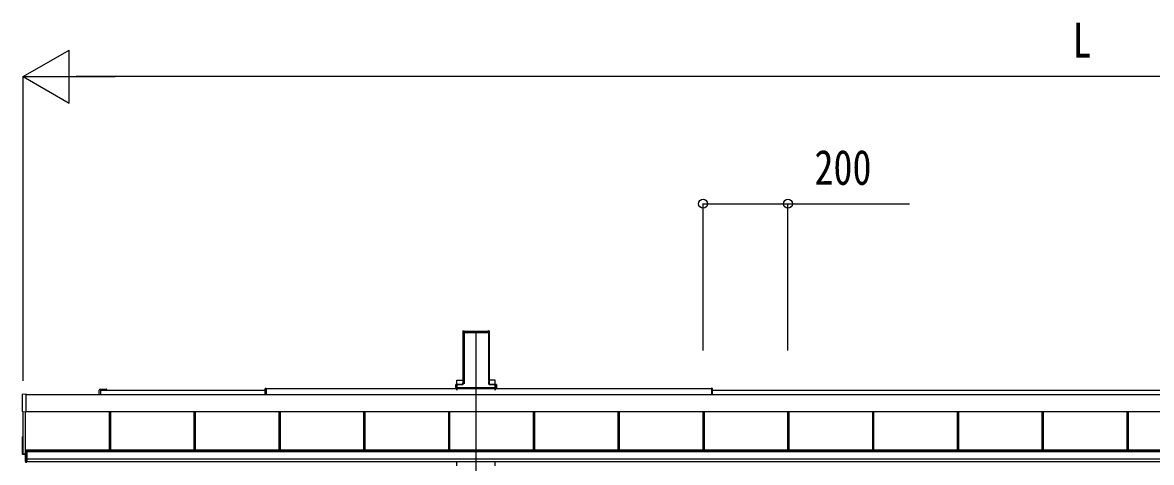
# Model space of a CAD drawing. Units: millimetres, scale not verified. Extents: x -10512 to 10512, y -7425 to 7425.
# Drawn here: x -3514 to -852, y -1148 to -111 of the extents above; entities that cross this region are included whole.
import ezdxf
from ezdxf.enums import TextEntityAlignment as Align

# ---------------------------------------------------------------- set-up
doc = ezdxf.new("R2010")
doc.units = ezdxf.units.MM
doc.header["$LTSCALE"] = 30
for name, color, linetype in [('0-4_YKK_12', 2, 'Continuous'), ('0-5_YKK_A1', 4, 'Continuous'), ('0-6_YKK_D', 6, 'Continuous')]:
    doc.layers.add(name, color=color, linetype=linetype)
doc.styles.add('ＭＳ ゴシック', font='')
doc.styles.get('ＭＳ ゴシック').set_extended_font_data('MS Gothic')

msp = doc.modelspace()

# ---------------------------------------------------------------- linework, layer by layer
at = {"layer": '0-4_YKK_12'}
msp.add_line((-2444.42, -4395.91), (-2444.42, -838.77), dxfattribs=at)
at = {"layer": '0-5_YKK_A1'}
for p, q in [((-2475.67, -844.12), (-2475.67, -960.79)), ((-2475.31, -838.27), (-2475.65, -843.77)), ((-2474.87, -838.73), (-2475.31, -838.27)), ((-2474.81, -837.8), (-2472.77, -837.8)), ((-2474.81, -837.8), (-2474.37, -838.27)), ((-2474.79, -954.74), (-2474.79, -839.62)), ((-2474.29, -839.29), (-2474.29, -954.42)), ((-2472.46, -838.13), (-2472.77, -837.8)), ((-2472.46, -838.13), (-2416.38, -838.13)), ((-2471.92, -841.27), (-2416.92, -841.27)), ((-2471.92, -962.63), (-2471.92, -841.27)), ((-2416.38, -838.13), (-2416.07, -837.8)), ((-2416.07, -837.8), (-2414.03, -837.8)), ((-2414.54, -954.42), (-2414.54, -839.29)), ((-2414.47, -838.27), (-2414.03, -837.8)), ((-2414.05, -839.62), (-2414.05, -954.74)), ((-2413.53, -838.27), (-2413.97, -838.73)), ((-2413.53, -838.27), (-2413.18, -843.77)), ((-2413.17, -844.12), (-2413.17, -960.79)), ((-2489.62, -954.36), (-2475.67, -954.36)), ((-2489.62, -963.69), (-2489.62, -954.36)), ((-2475.26, -963.31), (-2474.88, -957.22)), ((-2474.38, -957.25), (-2474.76, -963.34)), ((-2414.08, -963.34), (-2414.45, -957.25)), ((-2413.96, -957.22), (-2413.58, -963.31)), ((-2399.22, -954.36), (-2413.17, -954.36)), ((-2399.22, -963.69), (-2399.22, -954.36)), ((-3332.92, -987.69), (-3332.92, -977.72)), ((-3330.42, -975.22), (-3322.88, -975.22)), ((-3330.42, -977.72), (-2941.88, -977.72)), ((-3330.42, -978.02), (-3330.42, -987.69)), ((-3316.67, -977.72), (-3330.12, -977.72)), ((-3321.96, -975.22), (-3316.67, -975.22)), ((-2941.88, -987.71), (-2941.88, -974.21)), ((-2939.38, -973.61), (-1889.38, -973.61)), ((-2939.38, -973.61), (-2939.38, -987.71)), ((-2492.29, -971.54), (-2492.29, -972.04)), ((-2492.29, -972.04), (-2491.82, -972.04)), ((-2491.82, -971.54), (-2491.82, -964.66)), ((-2489.83, -971.54), (-2491.82, -971.54)), ((-2491.82, -971.54), (-2491.82, -972.04)), ((-2489.83, -972.04), (-2491.82, -972.04)), ((-2491.79, -963.69), (-2476.78, -963.69)), ((-2489.83, -964.75), (-2489.83, -971.54)), ((-2476.25, -964.75), (-2489.83, -964.75)), ((-2489.83, -971.54), (-2399.01, -971.54)), ((-2489.83, -972.04), (-2399.01, -972.04)), ((-2489.82, -971.54), (-2489.82, -972.04)), ((-2489.62, -977.72), (-2489.62, -972.04)), ((-2489.42, -972.04), (-2489.42, -977.72)), ((-2488.42, -971.7), (-2400.42, -971.7)), ((-2475.68, -961.15), (-2475.78, -962.76)), ((-2413.15, -961.15), (-2413.05, -962.76)), ((-2412.58, -964.25), (-2399.01, -964.25)), ((-2399.01, -964.75), (-2412.58, -964.75)), ((-2412.06, -963.69), (-2397.05, -963.69)), ((-2399.42, -972.04), (-2399.42, -977.72)), ((-2399.22, -977.72), (-2399.22, -972.04)), ((-2399.01, -964.25), (-2399.01, -964.75)), ((-2399.01, -971.54), (-2399.01, -964.75)), ((-2397.01, -971.54), (-2399.01, -971.54)), ((-2399.01, -971.54), (-2399.01, -972.04)), ((-2397.01, -972.04), (-2399.01, -972.04)), ((-2397.01, -964.66), (-2397.01, -971.54)), ((-2397.01, -971.54), (-2397.01, -972.04)), ((-2396.55, -972.04), (-2397.01, -972.04)), ((-2396.55, -971.54), (-2396.55, -972.04)), ((-1889.38, -973.61), (-1889.38, -987.71)), ((-1886.88, -987.71), (-1886.88, -974.21)), ((-1886.88, -977.72), (-141.88, -977.72)), ((-3513.92, -1028.13), (-3513.92, -987.11)), ((-3505.92, -987.69), (1491.08, -987.69)), ((-3505.92, -1029.4), (-3513.45, -1028.94)), ((-3512.42, -1127.85), (-3512.42, -1029)), ((-3507.42, -1145.89), (-3507.42, -1029.31)), ((-3505.92, -1027.63), (1491.08, -1027.63)), ((-3505.92, -1027.87), (1491.08, -1027.87)), ((-3505.92, -1028.9), (-3505.92, -1029.4)), ((-3308.92, -1118.62), (-3308.92, -1027.87)), ((-3308.52, -1118.62), (-3308.52, -1027.87)), ((-3305.92, -1118.62), (-3305.92, -1027.87)), ((-3108.92, -1118.62), (-3108.92, -1027.87)), ((-3106.32, -1118.62), (-3106.32, -1027.87)), ((-3105.92, -1118.62), (-3105.92, -1027.87)), ((-2908.92, -1118.62), (-2908.92, -1027.87)), ((-2906.32, -1118.62), (-2906.32, -1027.87)), ((-2905.92, -1118.62), (-2905.92, -1027.87)), ((-2708.92, -1118.62), (-2708.92, -1027.87)), ((-2706.32, -1118.62), (-2706.32, -1027.87)), ((-2705.92, -1118.62), (-2705.92, -1027.87)), ((-2508.92, -1118.62), (-2508.92, -1027.87)), ((-2506.32, -1118.62), (-2506.32, -1027.87)), ((-2505.92, -1118.62), (-2505.92, -1027.87)), ((-2308.92, -1118.62), (-2308.92, -1027.87)), ((-2306.32, -1118.62), (-2306.32, -1027.87)), ((-2305.92, -1118.62), (-2305.92, -1027.87)), ((-2108.92, -1118.62), (-2108.92, -1027.87)), ((-2106.32, -1118.62), (-2106.32, -1027.87)), ((-2105.92, -1118.62), (-2105.92, -1027.87)), ((-1908.92, -1118.62), (-1908.92, -1027.87)), ((-1906.32, -1118.62), (-1906.32, -1027.87)), ((-1905.92, -1118.62), (-1905.92, -1027.87)), ((-1708.92, -1118.62), (-1708.92, -1027.87)), ((-1706.32, -1118.62), (-1706.32, -1027.87)), ((-1705.92, -1118.62), (-1705.92, -1027.87)), ((-1508.92, -1118.62), (-1508.92, -1027.87)), ((-1506.32, -1118.62), (-1506.32, -1027.87)), ((-1505.92, -1118.62), (-1505.92, -1027.87)), ((-1308.92, -1118.62), (-1308.92, -1027.87)), ((-1306.32, -1118.62), (-1306.32, -1027.87)), ((-1305.92, -1118.62), (-1305.92, -1027.87)), ((-1108.92, -1118.62), (-1108.92, -1027.87)), ((-1106.32, -1118.62), (-1106.32, -1027.87)), ((-1105.92, -1118.62), (-1105.92, -1027.87)), ((-908.92, -1118.62), (-908.92, -1027.87)), ((-906.32, -1118.62), (-906.32, -1027.87)), ((-905.92, -1118.62), (-905.92, -1027.87)), ((-3513.92, -1128.23), (-3513.92, -1087.21)), ((-3513.45, -1086.71), (-3512.42, -1086.65)), ((-3507.42, -1129.41), (-3513.45, -1129.04)), ((-3512.42, -1127.85), (-3507.42, -1127.85)), ((-3507.42, -1118.35), (-3503.92, -1118.35)), ((-3503.92, -1140.79), (-3507.42, -1140.79)), ((-3503.92, -1118.62), (1489.08, -1118.62)), ((-3503.92, -1120.62), (1489.08, -1120.62)), ((-3503.92, -1122.42), (1489.08, -1122.42)), ((-3503.92, -1122.42), (1489.08, -1122.42)), ((-3503.92, -1139.4), (1489.08, -1139.4)), ((-3507.42, -1147.41), (-3503.92, -1147.41)), ((-3503.92, -1145.89), (1489.08, -1145.89)), ((-2489.62, -1155.91), (-2489.62, -1145.89)), ((-2399.22, -1155.91), (-2399.22, -1145.89))]:
    msp.add_line(p, q, dxfattribs=at)
for points in [[(-2940.95, -973.21), (-2939.38, -973.11), (-2939.38, -974.11), (-2939.38, -987.71)], [(-2492.29, -964.19), (-2492.29, -971.54), (-2491.82, -971.54)], [(-2489.83, -964.75), (-2489.83, -964.25), (-2476.25, -964.25)], [(-2396.55, -964.19), (-2396.55, -971.54), (-2397.01, -971.54)], [(-1887.82, -973.21), (-1889.38, -973.11), (-1889.38, -974.11), (-1889.38, -987.71)], [(-3513.45, -986.61), (-3505.92, -986.15), (-3505.92, -986.65), (-3505.92, -1028.9)], [(-3507.42, -1118.35), (-3507.42, -1140.79), (-3507.42, -1147.41)], [(-3504.42, -1118.35), (-3504.42, -1140.79), (-3504.42, -1147.41)], [(-3503.92, -1118.35), (-3503.92, -1140.79), (-3503.92, -1147.41)]]:
    msp.add_lwpolyline(points, dxfattribs=at)
for centre, radius, start, end in [((-3330.42, -977.72), 2.5, 90, 180), ((-3330.12, -978.02), 0.3, 90, 180), ((-3322.88, -975.42), 0.2, 23.57818, 90), ((-3322.42, -975.22), 0.3, 203.57818, 336.42182), ((-3321.96, -975.42), 0.2, 90, 156.42182), ((-3316.67, -976.47), 1.25, 270, 90), ((-2940.88, -974.21), 1, 93.5, 180), ((-2491.32, -964.66), 0.501, 90.24971, 179.75029), ((-2397.51, -964.66), 0.501, 0.24971, 89.75029), ((-1887.88, -974.21), 1, 0, 86.5), ((-3513.42, -987.11), 0.497, 93.16944, 179.94772), ((-3513.05, -1028.16), 0.873, 177.74142, 242.53793), ((-3513.42, -1087.21), 0.497, 93.16944, 179.94772), ((-3513.05, -1128.26), 0.873, 177.74142, 242.53793)]:
    msp.add_arc(centre, radius, start, end, dxfattribs=at)
for centre, major_axis, ratio, start_param, end_param in [((-2475.62, -843.77), (0.031, 0.5), 0.061627, 1.5746234, 2.3600215), ((-2474.81, -838.3), (0.346, -0.364), 0.996462, 2.3838095, 3.8892836), ((-2475.09, -841.77), (0.22, 3.04), 0.070684, 5.5043854, 6.2286971), ((-2474.6, -841.8), (0.22, 3.54), 0.060877, 5.5025319, 6.2268436), ((-2414.24, -841.8), (-0.22, 3.54), 0.060877, 0.0563417, 0.7806534), ((-2413.74, -841.77), (-0.22, 3.04), 0.070684, 0.0544883, 0.7787999), ((-2414.03, -838.3), (-0.346, -0.364), 0.996462, 2.3939017, 3.8993758), ((-2413.21, -843.77), (-0.031, 0.5), 0.061627, 3.9231638, 4.7085619), ((-2475.09, -957.22), (0.22, 3.5), 0.061627, 4.716216, 5.5016142), ((-2474.6, -957.25), (0.22, 4), 0.053972, 4.7153191, 5.5007173), ((-2414.24, -957.25), (-0.22, 4), 0.053972, 0.782468, 1.5678662), ((-2413.74, -957.22), (-0.22, 3.5), 0.061627, 0.7815711, 1.5669693), ((-2491.79, -964.19), (0.355, -0.355), 0.99628, 2.358058, 3.9251274), ((-2489.83, -964.65), (2, 0), 0.045872, 3.2026792, 4.712389), ((-2489.83, -964.15), (1.5, 0), 0.061163, 3.2026792, 4.712389), ((-2476.78, -962.69), (0.691, -0.728), 0.996462, 5.5254021, 7.0308762), ((-2476.26, -963.24), (-0.693, 0.73), 0.992955, 2.3838095, 3.8892836), ((-2476.26, -963.24), (1.04, -1.09), 0.996462, 5.5254021, 7.0308762), ((-2475.71, -961.15), (0.031, 0.5), 0.061627, 4.716216, 5.5016142), ((-2412.58, -963.24), (-1.04, -1.09), 0.996462, 5.5354944, 7.0409685), ((-2412.58, -963.24), (0.693, 0.73), 0.992955, 2.3939017, 3.8993758), ((-2413.12, -961.15), (-0.031, 0.5), 0.061627, 0.7815711, 1.5669693), ((-2412.06, -962.69), (-0.691, -0.728), 0.996462, 5.5354944, 7.0409685), ((-2399.01, -964.15), (1.5, 0), 0.061163, 4.712389, 6.2220988), ((-2399.01, -964.65), (2, 0), 0.045872, 4.712389, 6.2220988), ((-2397.05, -964.19), (-0.355, -0.355), 0.99628, 2.358058, 3.9251274)]:
    msp.add_ellipse(centre, major_axis=major_axis, ratio=ratio, start_param=start_param, end_param=end_param, dxfattribs=at)
at = {"layer": '0-6_YKK_D'}
for p, q in [((-3512.42, -238.13), (-3404.16, -175.63)), ((-3404.16, -300.63), (-3404.16, -175.63)), ((-3512.42, -955.27), (-3512.42, -237.13)), ((-3512.42, -238.13), (-3404.16, -300.63)), ((-3512.42, -238.13), (-3295.91, -238.13)), ((1372.58, -238.13), (-3387.42, -238.13)), ((-1908.92, -883.78), (-1908.92, -537.13)), ((-1708.92, -883.78), (-1708.92, -537.13))]:
    msp.add_line(p, q, dxfattribs=at)
msp.add_lwpolyline([(-1908.92, -538.13), (-1708.92, -538.13), (-1422.42, -538.13)], dxfattribs=at)
for centre in [(-1908.92, -538.13), (-1708.92, -538.13)]:
    msp.add_circle(centre, 10.62, dxfattribs=at)

# ---------------------------------------------------------------- texts
at = {"layer": '0-6_YKK_D', "style": 'ＭＳ ゴシック', "width": 0.8}
for s, p in [('L', (-1037.42, -218.13)), ('200', (-1646.42, -518.13))]:
    msp.add_text(s, height=82.48, dxfattribs=at).set_placement(p, align=Align.BOTTOM_LEFT)

doc.saveas('drawing.dxf')
